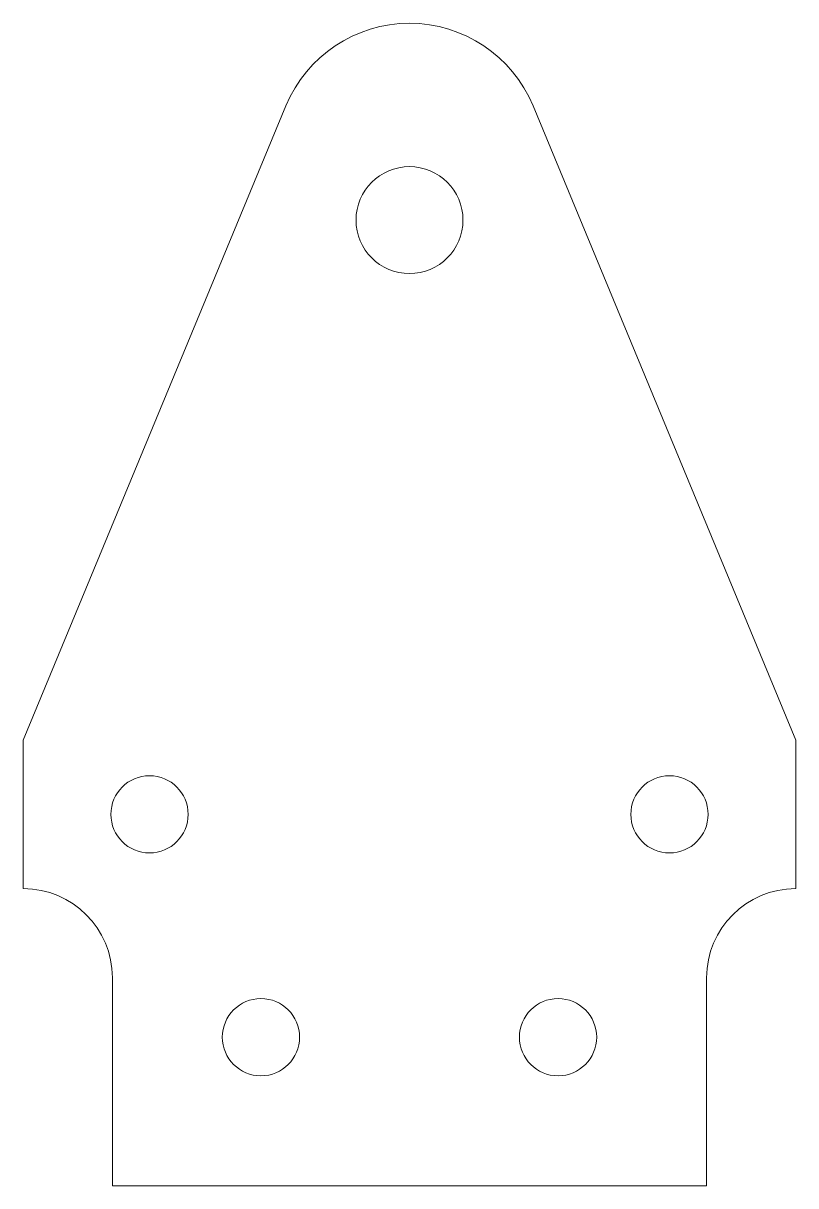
# Model space of a CAD drawing. Header units: millimetres. Extents: x -26 to 26, y 0 to 78.3.
import ezdxf

# ---------------------------------------------------------------- set-up
doc = ezdxf.new("R2010")
doc.units = ezdxf.units.MM

msp = doc.modelspace()

# ---------------------------------------------------------------- linework, layer by layer
at = {"color": 7, "linetype": 'Continuous', "lineweight": 15}
for p, q in [((-8.315, 72.696), (-26, 30)), ((26, 30), (8.315, 72.696)), ((-26, 30), (-26, 20)), ((26, 20), (26, 30)), ((-20, 14), (-20, 0)), ((20, 0), (20, 14)), ((-20, 0), (20, 0))]:
    msp.add_line(p, q, dxfattribs=at)
for centre, radius in [((0, 65), 3.6), ((-17.5, 25), 2.6), ((17.5, 25), 2.6), ((-10, 10), 2.6), ((10, 10), 2.6)]:
    msp.add_circle(centre, radius, dxfattribs=at)
for centre, radius, start, end in [((0, 69.251), 9, 22.5, 157.5), ((-26, 14), 6, 0, 89.99967), ((26, 14), 6, 90.00033, 180)]:
    msp.add_arc(centre, radius, start, end, dxfattribs=at)

doc.saveas('drawing.dxf')
